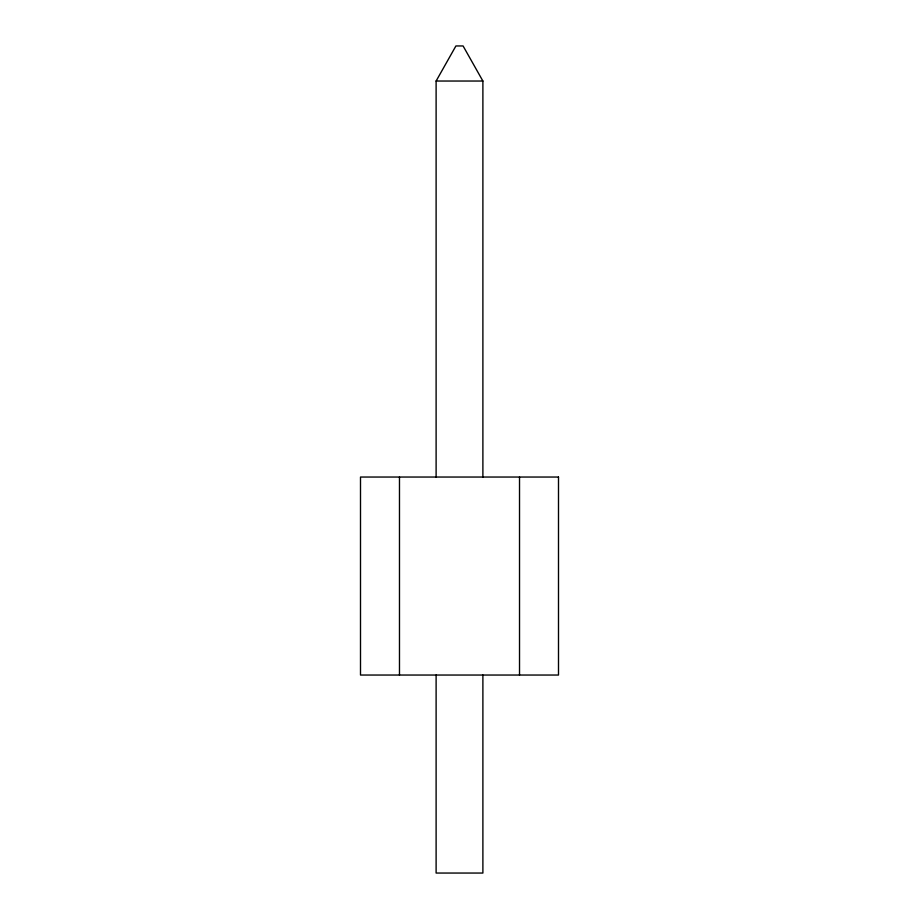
<?xml version="1.0" encoding="UTF-8"?>
<svg xmlns="http://www.w3.org/2000/svg" width="919" height="919" viewBox="0 0 919 919"><rect width="100%" height="100%" fill="white"/><g stroke="black" fill="none" stroke-linecap="round" stroke-linejoin="round"><path stroke-width="1.38" d="M436.111 477.041L436.111 81.033L455.916 45.95L463.084 45.95L482.889 81.033L482.889 477.041M436.111 81.033L482.889 81.033M519.522 477.041L519.522 675.04M482.889 675.04L482.889 873.05L436.111 873.05L436.111 675.04M399.478 477.041L399.478 675.04M558.499 477.041L360.501 477.041L360.501 675.04L558.499 675.04L558.499 477.041"/></g></svg>
